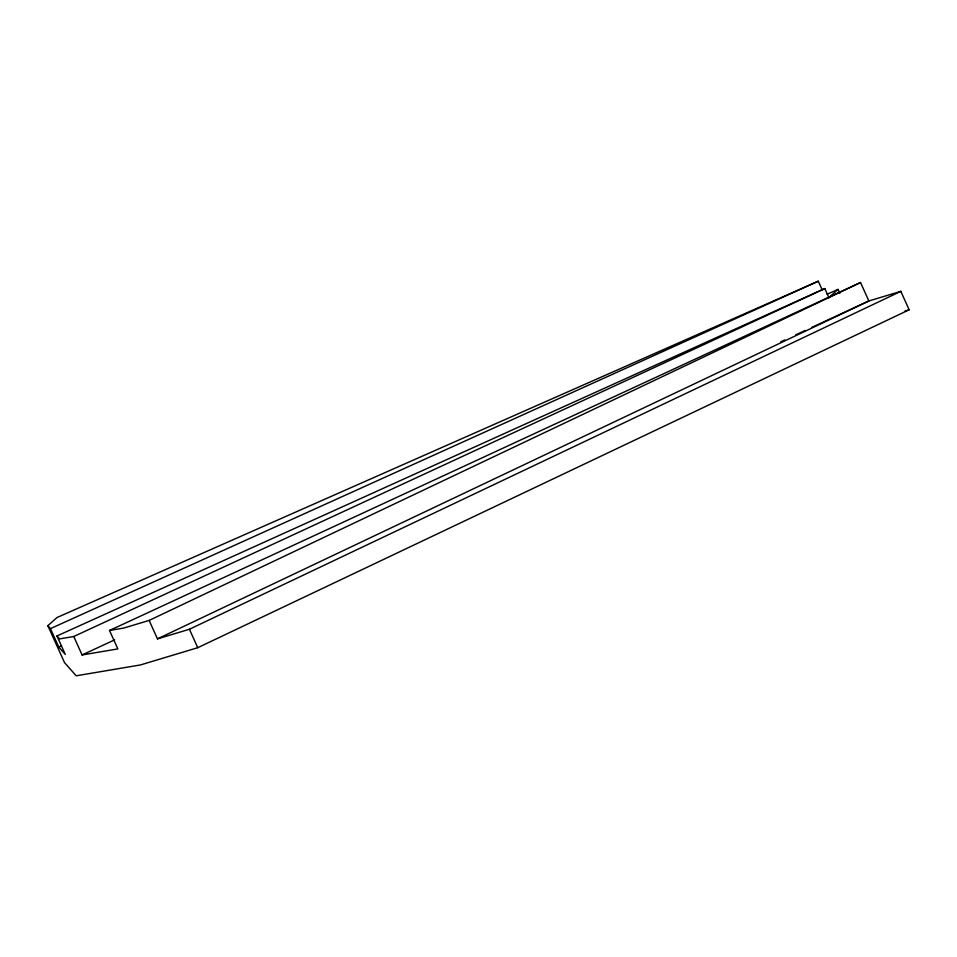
<?xml version="1.0" encoding="UTF-8"?>
<svg xmlns="http://www.w3.org/2000/svg" width="957" height="957" viewBox="0 0 957 957"><rect width="100%" height="100%" fill="white"/><g stroke="black" fill="none" stroke-linecap="round" stroke-linejoin="round"><path stroke-width="1.44" d="M811.931 327.342L868.872 300.965L900.824 291.347L909.15 309.793L197.752 647.698L140.392 664.959L76.201 675.798L64.514 662.603L47.85 625.699L56.965 617.552L818.271 281.202L822.434 290.426M829.719 296.849L838.057 289.397L839.839 293.344M149.148 620.423L860.534 282.518L868.872 300.965L157.474 638.869L149.148 620.423L123.728 628.067L109.517 630.472L117.843 648.918L82.087 654.947L73.761 636.501L59.549 638.905L56.953 635.974L824.79 288.559L828.953 297.783M157.474 638.869L189.426 629.251L900.824 291.347M73.761 636.501L824.79 288.559M109.517 630.472L860.534 282.518M82.087 654.947L114.625 639.874M780.756 341.793L784.824 339.914M795.662 334.878L805.148 330.488M47.85 625.699L50.446 628.629L818.271 281.202M50.446 628.629L58.772 647.076L61.487 645.843M827.123 294.23L838.057 289.397M904.987 311.049L909.15 309.793M58.772 647.076L65.291 654.421L56.953 635.974M189.426 629.251L197.752 647.698"/></g></svg>
